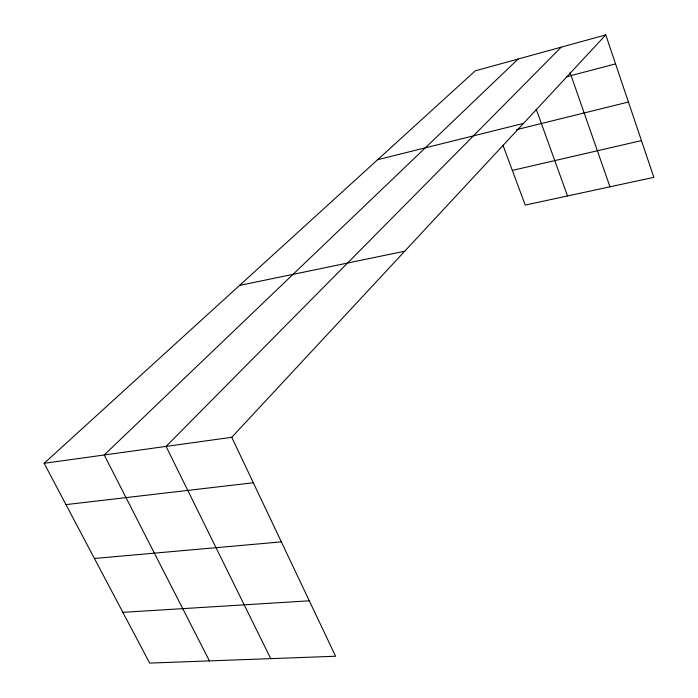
<?xml version="1.0" encoding="UTF-8"?>
<svg xmlns="http://www.w3.org/2000/svg" width="698" height="698" viewBox="0 0 698 698"><rect width="100%" height="100%" fill="white"/><g stroke="black" fill="none" stroke-linecap="round" stroke-linejoin="round"><path stroke-width="1.05" d="M231.762 437.306L335.59 656.242L149.695 663.1L44.149 463.306L231.762 437.306L605.777 34.9L653.851 177.344L525.245 205.081L502.935 145.158M561.183 47.176L166.08 446.406L270.728 658.633M518.117 59.033L104.22 454.974L209.426 660.893M44.149 463.306L475.259 70.83L605.777 34.9M566.916 76.675L615.557 63.884M377.644 159.694L523.517 123.406M516.459 129.68L628.436 102.03M512.332 170.408L641.453 140.603M239.527 285.43L404.735 251.201M65.97 504.619L253.322 482.754M94.422 558.479L281.355 541.875M122.874 612.338L309.31 600.821M536.247 109.272L567.526 195.964M570.048 72.531L609.965 186.811"/></g></svg>
